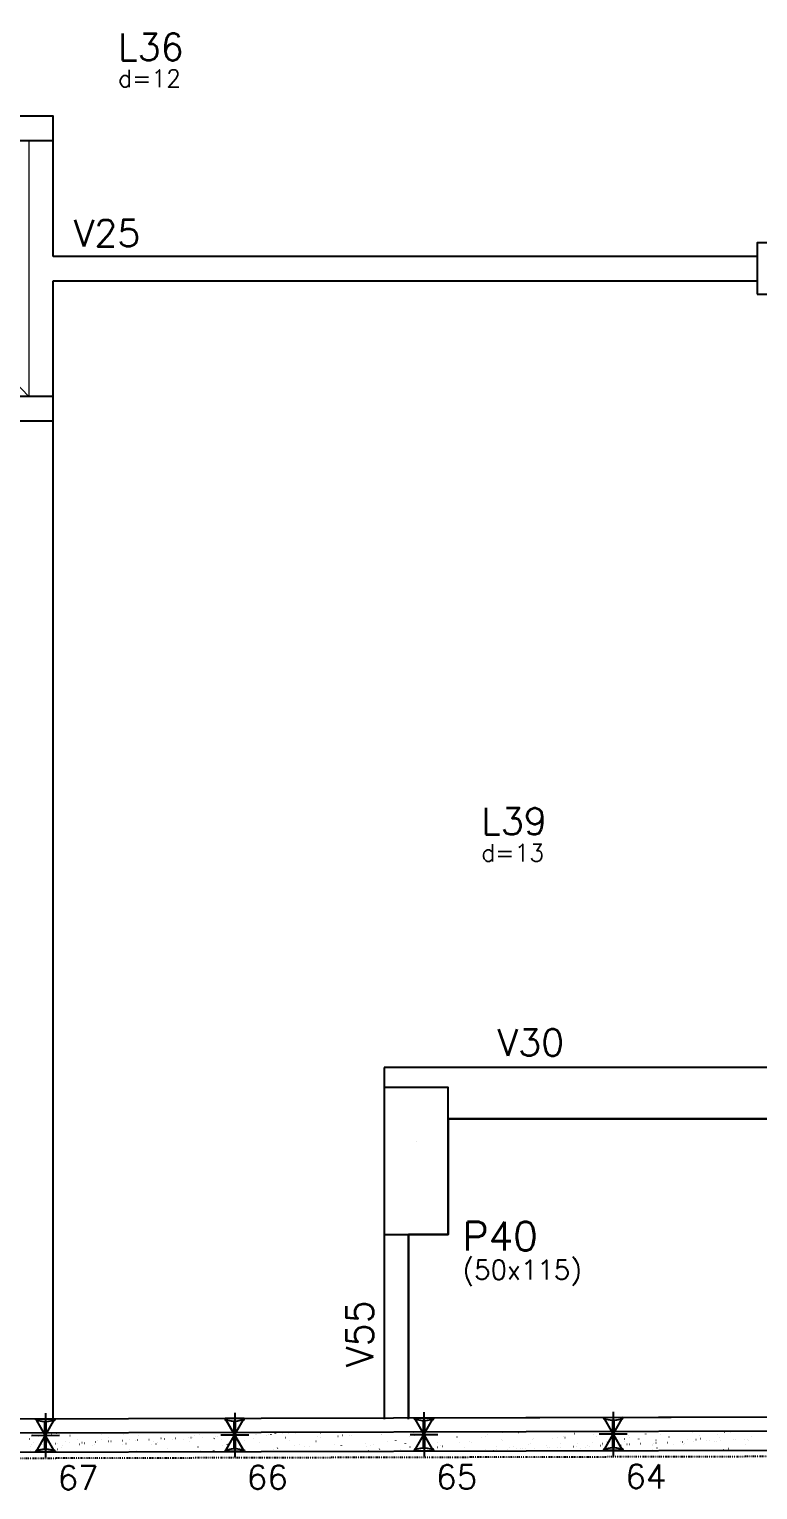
# Model space of a CAD drawing. Extents: x -40810 to 33675, y -2018 to 21213.
# Drawn here: x 21654 to 22224, y -388 to 754 of the extents above; entities that cross this region are included whole.
import ezdxf

# ---------------------------------------------------------------- set-up
doc = ezdxf.new("R2010")
doc.units = 0
doc.linetypes.add('DASHED', pattern=[0.75, 0.5, -0.25])
doc.linetypes.add('ESTILO_TQS_0003', pattern=[1.5, 0.5, -0.4, 0.1, -0.5])
doc.layers.get('0').update_dxf_attribs({"color": 1, "lineweight": 9})
for name, color, linetype in [('1', 5, 'Continuous'), ('12', 3, 'Continuous'), ('13', 7, 'Continuous'), ('19', 5, 'Continuous'), ('24', 5, 'ESTILO_TQS_0003'), ('242', 3, 'Continuous'), ('3', 2, 'Continuous'), ('49', 20, 'Continuous'), ('51', 6, 'Continuous'), ('52', 21, 'Continuous'), ('8', 5, 'Continuous'), ('9', 3, 'Continuous'), ('PEDIREITO', 1, 'DASHED')]:
    doc.layers.add(name, color=color, linetype=linetype)
doc.styles.get("Standard").update_dxf_attribs({"font": 'romans.shx', "width": 0.8})

# ---------------------------------------------------------------- blocks, each defined once
blk = doc.blocks.new('_H9EFD498501-001')
for p, q in [((2643.110933, 194.169924), (2643.184156, 194.186157)), ((2645.701455, 197.390365), (2645.711245, 197.464724)), ((2649.724331, 195.74195), (2649.769988, 195.801451)), ((2660.31815, 197.984672), (2660.391373, 198.000905)), ((2663.979261, 198.79632), (2664.052483, 198.812553)), ((2669.539872, 198.382314), (2669.549661, 198.456672)), ((2674.69137, 196.653939), (2674.737027, 196.71344)), ((2699.658409, 197.565928), (2699.704066, 197.62543)), ((2704.715023, 195.445914), (2704.724812, 195.520272)), ((2716.299478, 197.504876), (2716.372701, 197.521109)), ((2719.960588, 198.316524), (2720.033811, 198.332757)), ((2724.625448, 198.477917), (2724.671105, 198.537419)), ((2728.553439, 196.437862), (2728.563229, 196.512221)), ((2745.848605, 194.510783), (2745.894262, 194.570285)), ((2748.421625, 194.176961), (2748.496553, 194.180233)), ((2752.568066, 198.768262), (2752.577855, 198.84262)), ((2757.263202, 194.562993), (2757.33813, 194.566264)), ((2767.378565, 195.004639), (2767.453493, 195.007911)), ((2769.25178, 195.086426), (2769.326709, 195.089697)), ((2770.815644, 195.422772), (2770.861301, 195.482274)), ((2772.280806, 197.02508), (2772.354028, 197.041313)), ((2775.941916, 197.836728), (2776.015138, 197.852961)), ((2778.093357, 195.472457), (2778.168286, 195.475729)), ((2787.567007, 194.493411), (2787.576796, 194.56777)), ((2788.20872, 195.914103), (2788.283649, 195.917375)), ((2790.081936, 195.99589), (2790.156864, 195.999161)), ((2795.782683, 196.334762), (2795.82834, 196.394263)), ((2798.923512, 196.381921), (2798.998441, 196.385193)), ((2809.038876, 196.823568), (2809.113804, 196.826839)), ((2810.912091, 196.905354), (2810.98702, 196.908625)), ((2811.581633, 196.82381), (2811.591423, 196.898169)), ((2818.352724, 194.122922), (2818.398381, 194.182423)), ((2819.753668, 197.291386), (2819.828597, 197.294657)), ((2820.749722, 197.246751), (2820.795379, 197.306252)), ((2828.262134, 196.545284), (2828.335356, 196.561517)), ((2829.869031, 197.733032), (2829.94396, 197.736303)), ((2831.742247, 197.814818), (2831.817175, 197.81809)), ((2831.923244, 197.356932), (2831.996466, 197.373165)), ((2835.49347, 198.373447), (2835.50326, 198.447805)), ((2840.583823, 198.20085), (2840.658752, 198.204121)), ((2843.319763, 195.034911), (2843.36542, 195.094413)), ((2845.716761, 198.15874), (2845.762418, 198.218241)), ((2850.699187, 198.642496), (2850.774115, 198.645768)), ((2852.572402, 198.724282), (2852.647331, 198.727554)), ((2859.331887, 199.365395), (2859.332812, 199.372425)), ((2861.413979, 199.110314), (2861.488907, 199.113585)), ((2868.286802, 195.9469), (2868.332459, 196.006402)), ((2870.595201, 194.879359), (2870.60499, 194.953717)), ((2870.6838, 199.070729), (2870.729457, 199.130231)), ((2884.243462, 196.065487), (2884.316684, 196.08172)), ((2887.904572, 196.877136), (2887.977794, 196.893369)), ((2893.253841, 196.858889), (2893.299498, 196.918391)), ((2894.507038, 196.428995), (2894.516827, 196.503354)), ((2918.22088, 197.770879), (2918.266537, 197.83038)), ((2918.345454, 197.420944), (2918.355243, 197.495302)), ((2940.22479, 195.585691), (2940.298012, 195.601924)), ((2943.187919, 198.682868), (2943.233576, 198.742369)), ((2943.8859, 196.39734), (2943.959122, 196.413573)), ((2953.520605, 194.484544), (2953.530395, 194.558902)), ((2957.065896, 199.319275), (2957.139118, 199.335508)), ((2968.154958, 199.594857), (2968.187846, 199.637718)), ((2977.359021, 195.476493), (2977.368811, 195.550851)), ((2996.206118, 195.105895), (2996.27934, 195.122128)), ((2999.867228, 195.917544), (2999.94045, 195.933777)), ((3001.373648, 197.806892), (3001.383437, 197.88125)), ((3013.047224, 198.839479), (3013.120446, 198.855712)), ((3025.285485, 199.356528), (3025.295275, 199.430886)), ((3036.801051, 194.179119), (3036.846708, 194.23862)), ((3052.187446, 194.626099), (3052.260668, 194.642332)), ((3055.848556, 195.437748), (3055.921778, 195.453981)), ((3060.387215, 195.86244), (3060.397005, 195.936799)), ((3061.76809, 195.091108), (3061.813747, 195.150609)), ((3069.028552, 198.359683), (3069.101774, 198.375915)), ((3084.299053, 197.412077), (3084.308842, 197.486435)), ((3086.735129, 196.003097), (3086.780786, 196.062599)), ((3108.137469, 198.404025), (3108.147258, 198.478384)), ((3108.168774, 194.146303), (3108.241996, 194.162536)), ((3111.702168, 196.915086), (3111.747825, 196.974588)), ((3111.829884, 194.957952), (3111.903106, 194.974185)), ((3125.00988, 197.879886), (3125.083102, 197.896119)), ((3136.669207, 197.827075), (3136.714864, 197.886577)), ((3143.31262, 195.467625), (3143.32241, 195.541984)), ((3161.636246, 198.739064), (3161.681904, 198.798566)), ((3167.151036, 196.459574), (3167.160826, 196.533932)), ((3167.811211, 194.478156), (3167.884434, 194.494389)), ((3180.991208, 197.40009), (3181.06443, 197.416323)), ((3182.859403, 194.771931), (3182.90506, 194.831432)), ((3186.603285, 199.651054), (3186.648943, 199.710555)), ((3191.165663, 198.789973), (3191.175452, 198.864331)), ((3207.826442, 195.68392), (3207.872099, 195.743421)), ((2643.58345, 187.738998), (2643.629107, 187.798499)), ((2643.918489, 183.847389), (2643.918489, 183.847389)), ((2644.037247, 184.749443), (2644.047036, 184.823802)), ((2644.270848, 189.62964), (2644.345776, 189.632912)), ((2645.980448, 190.862827), (2646.026106, 190.922328)), ((2653.112425, 190.015672), (2653.187353, 190.018943)), ((2654.814316, 183.873943), (2654.814316, 183.873943)), ((2654.814316, 183.873943), (2654.814316, 183.873943)), ((2655.776205, 183.876288), (2655.776205, 183.876288)), ((2656.788559, 191.565878), (2656.798349, 191.640237)), ((2663.227788, 190.457318), (2663.302716, 190.460589)), ((2664.903803, 183.898533), (2664.903803, 183.898533)), ((2664.903803, 183.898533), (2664.903803, 183.898533)), ((2665.043938, 186.141796), (2665.11716, 186.158029)), ((2665.101003, 190.539104), (2665.175932, 190.542376)), ((2667.633922, 183.905186), (2667.633922, 183.905186)), ((2667.633922, 183.905186), (2667.633922, 183.905186)), ((2667.633922, 183.905186), (2667.633922, 183.905186)), ((2668.051873, 187.079842), (2668.061663, 187.154201)), ((2668.550489, 188.650987), (2668.596146, 188.710489)), ((2670.947487, 191.774816), (2670.993145, 191.834317)), ((2673.94258, 190.925136), (2674.017509, 190.928407)), ((2679.491638, 183.934085), (2679.491638, 183.934085)), ((2679.491638, 183.934085), (2679.491638, 183.934085)), ((2679.491638, 183.934085), (2679.491638, 183.934085)), ((2680.803186, 193.896278), (2680.812975, 193.970636)), ((2682.251155, 189.956544), (2682.324377, 189.972777)), ((2684.057943, 191.366782), (2684.132872, 191.370054)), ((2685.912265, 190.768193), (2685.985487, 190.784426)), ((2685.931159, 191.448569), (2686.006087, 191.45184)), ((2689.216515, 183.957786), (2689.216515, 183.957786)), ((2689.216515, 183.957786), (2689.216515, 183.957786)), ((2691.349355, 183.962984), (2691.349355, 183.962984)), ((2691.349355, 183.962984), (2691.349355, 183.962984)), ((2691.96371, 188.629479), (2691.9735, 188.703837)), ((2693.517528, 189.562976), (2693.563185, 189.622478)), ((2694.772735, 191.8346), (2694.847664, 191.837872)), ((2695.914527, 192.686805), (2695.960184, 192.746306)), ((2699.092261, 193.690128), (2699.165483, 193.70636)), ((2703.207071, 183.991883), (2703.207071, 183.991883)), ((2703.207071, 183.991883), (2703.207071, 183.991883)), ((2704.888099, 192.276246), (2704.963027, 192.279518)), ((2706.761314, 192.358033), (2706.836243, 192.361304)), ((2713.529226, 184.017039), (2713.529226, 184.017039)), ((2713.529226, 184.017039), (2713.529226, 184.017039)), ((2713.606172, 184.017226), (2713.606172, 184.017226)), ((2713.606172, 184.017226), (2713.606172, 184.017226)), ((2715.064787, 184.020781), (2715.064787, 184.020781)), ((2715.602891, 192.744064), (2715.677819, 192.747336)), ((2715.802127, 189.621427), (2715.811916, 189.695786)), ((2718.484567, 190.474965), (2718.530225, 190.534467)), ((2720.881566, 193.598794), (2720.927223, 193.658296)), ((2721.025266, 185.662), (2721.098488, 185.678233)), ((2725.718254, 193.185711), (2725.793183, 193.188982)), ((2726.922504, 184.04968), (2726.922504, 184.04968)), ((2726.922504, 184.04968), (2726.922504, 184.04968)), ((2726.922504, 184.04968), (2726.922504, 184.04968)), ((2727.065441, 185.135391), (2727.07523, 185.209749)), ((2727.591469, 193.267497), (2727.666398, 193.270769)), ((2736.433046, 193.653529), (2736.507975, 193.6568)), ((2737.841938, 184.076292), (2737.841938, 184.076292)), ((2737.841938, 184.076292), (2737.841938, 184.076292)), ((2738.232483, 189.476748), (2738.305705, 189.492981)), ((2738.78022, 184.078579), (2738.78022, 184.078579)), ((2738.78022, 184.078579), (2738.78022, 184.078579)), ((2738.78022, 184.078579), (2738.78022, 184.078579)), ((2739.816753, 191.951826), (2739.826543, 192.026185)), ((2741.893593, 190.288397), (2741.966815, 190.30463)), ((2743.451606, 191.386954), (2743.497264, 191.446456)), ((2746.548409, 194.095175), (2746.623338, 194.098446)), ((2750.637937, 184.107477), (2750.637937, 184.107477)), ((2750.637937, 184.107477), (2750.637937, 184.107477)), ((2750.977278, 186.685027), (2750.987067, 186.759386)), ((2755.073589, 193.210331), (2755.146811, 193.226564)), ((2762.154649, 184.135545), (2762.154649, 184.135545)), ((2762.163622, 184.147238), (2762.209279, 184.20674)), ((2762.495653, 184.136376), (2762.495653, 184.136376)), ((2762.495653, 184.136376), (2762.495653, 184.136376)), ((2763.72859, 193.501463), (2763.73838, 193.575821)), ((2768.418645, 192.298944), (2768.464303, 192.358445)), ((2772.398028, 184.160509), (2772.398028, 184.160509)), ((2772.398028, 184.160509), (2772.398028, 184.160509)), ((2774.35337, 184.165275), (2774.35337, 184.165275)), ((2774.815694, 187.676976), (2774.825483, 187.751334)), ((2777.006594, 185.182204), (2777.079816, 185.198437)), ((2786.211086, 184.194173), (2786.211086, 184.194173)), ((2786.467361, 184.194798), (2786.467361, 184.194798)), ((2787.130661, 185.059227), (2787.176318, 185.118729)), ((2793.385685, 193.210933), (2793.431342, 193.270434)), ((2794.213811, 188.996952), (2794.287033, 189.013185)), ((2797.874921, 189.808601), (2797.948143, 189.824834)), ((2798.068803, 184.223072), (2798.068803, 184.223072)), ((2798.068803, 184.223072), (2798.068803, 184.223072)), ((2798.068803, 184.223072), (2798.068803, 184.223072)), ((2798.830321, 190.007375), (2798.84011, 190.081733)), ((2809.926519, 184.251971), (2809.926519, 184.251971)), ((2809.926519, 184.251971), (2809.926519, 184.251971)), ((2809.990845, 184.740576), (2810.000635, 184.814934)), ((2810.780073, 184.254051), (2810.780073, 184.254051)), ((2811.054917, 192.730535), (2811.128139, 192.746768)), ((2812.0977, 185.971216), (2812.143357, 186.030718)), ((2821.784236, 184.28087), (2821.784236, 184.28087)), ((2821.784236, 184.28087), (2821.784236, 184.28087)), ((2822.742158, 191.557011), (2822.751947, 191.63137)), ((2831.189884, 184.303792), (2831.189884, 184.303792)), ((2831.189884, 184.303792), (2831.189884, 184.303792)), ((2832.987922, 184.702408), (2833.061144, 184.718641)), ((2833.641952, 184.309768), (2833.641952, 184.309768)), ((2833.829261, 185.732525), (2833.839051, 185.806883)), ((2835.092784, 184.313304), (2835.092784, 184.313304)), ((2837.064739, 186.883206), (2837.110396, 186.942707)), ((2845.499668, 184.338667), (2845.499668, 184.338667)), ((2846.580574, 192.54896), (2846.590363, 192.623318)), ((2850.195139, 188.517156), (2850.268361, 188.533389)), ((2853.856249, 189.328804), (2853.929471, 189.345037)), ((2857.357385, 184.367566), (2857.357385, 184.367566)), ((2857.357385, 184.367566), (2857.357385, 184.367566)), ((2857.357385, 184.367566), (2857.357385, 184.367566)), ((2857.843888, 188.062924), (2857.853677, 188.137282)), ((2859.405496, 184.372557), (2859.405496, 184.372557)), ((2862.031778, 187.795195), (2862.077435, 187.854696)), ((2867.036245, 192.250739), (2867.109467, 192.266972)), ((2869.215101, 184.396464), (2869.215101, 184.396464)), ((2869.215101, 184.396464), (2869.215101, 184.396464)), ((2869.215101, 184.396464), (2869.215101, 184.396464)), ((2881.072818, 184.425363), (2881.072818, 184.425363)), ((2881.072818, 184.425363), (2881.072818, 184.425363)), ((2881.755725, 189.61256), (2881.765515, 189.686918)), ((2883.718208, 184.43181), (2883.718208, 184.43181)), ((2886.998817, 188.707184), (2887.044474, 188.766685)), ((2889.98174, 184.447075), (2889.98174, 184.447075)), ((2889.98174, 184.447075), (2889.98174, 184.447075)), ((2889.98174, 184.447075), (2889.98174, 184.447075)), ((2892.930534, 184.454262), (2892.930534, 184.454262)), ((2892.930534, 184.454262), (2892.930534, 184.454262)), ((2904.788251, 184.483161), (2904.788251, 184.483161)), ((2905.594141, 190.604509), (2905.603931, 190.678867)), ((2906.176467, 188.03736), (2906.249689, 188.053593)), ((2908.030919, 184.491063), (2908.030919, 184.491063)), ((2908.030919, 184.491063), (2908.030919, 184.491063)), ((2908.030919, 184.491063), (2908.030919, 184.491063)), ((2908.221973, 184.74005), (2908.26763, 184.799551)), ((2909.837577, 188.849008), (2909.910799, 188.865241)), ((2911.965856, 189.619173), (2912.011513, 189.678674)), ((2916.645967, 184.512059), (2916.645967, 184.512059)), ((2916.645967, 184.512059), (2916.645967, 184.512059)), ((2916.645967, 184.512059), (2916.645967, 184.512059)), ((2916.857455, 186.118472), (2916.867245, 186.192831)), ((2923.017573, 191.770943), (2923.090795, 191.787176)), ((2928.503684, 184.540958), (2928.503684, 184.540958)), ((2928.503684, 184.540958), (2928.503684, 184.540958)), ((2928.503684, 184.540958), (2928.503684, 184.540958)), ((2929.608768, 192.934908), (2929.618557, 193.009266)), ((2932.343631, 184.550316), (2932.343631, 184.550316)), ((2932.343631, 184.550316), (2932.343631, 184.550316)), ((2932.343631, 184.550316), (2932.343631, 184.550316)), ((2933.189012, 185.652039), (2933.234669, 185.711541)), ((2936.932895, 190.531162), (2936.978552, 190.590664)), ((2940.3614, 184.569857), (2940.3614, 184.569857)), ((2940.3614, 184.569857), (2940.3614, 184.569857)), ((2940.769293, 187.668109), (2940.779082, 187.742467)), ((2948.773596, 184.590358), (2948.773596, 184.590358)), ((2948.773596, 184.590358), (2948.773596, 184.590358)), ((2948.773596, 184.590358), (2948.773596, 184.590358)), ((2952.219116, 184.598755), (2952.219116, 184.598755)), ((2952.219116, 184.598755), (2952.219116, 184.598755)), ((2956.656342, 184.60957), (2956.656342, 184.60957)), ((2956.656342, 184.60957), (2956.656342, 184.60957)), ((2956.656342, 184.60957), (2956.656342, 184.60957)), ((2958.156051, 186.564028), (2958.201708, 186.62353)), ((2961.899934, 191.443151), (2961.945591, 191.502653)), ((2962.157794, 187.557564), (2962.231017, 187.573797)), ((2964.076833, 184.627654), (2964.076833, 184.627654)), ((2964.607709, 188.660057), (2964.617498, 188.734416)), ((2965.818905, 188.369212), (2965.892127, 188.385445)), ((2975.934549, 184.656553), (2975.934549, 184.656553)), ((2978.998901, 191.291147), (2979.072123, 191.30738)), ((2980.969054, 184.668823), (2980.969054, 184.668823)), ((2980.969054, 184.668823), (2980.969054, 184.668823)), ((2980.969054, 184.668823), (2980.969054, 184.668823)), ((2983.12309, 187.476017), (2983.168747, 187.535519)), ((2986.866973, 192.35514), (2986.91263, 192.414642)), ((2987.792266, 184.685452), (2987.792266, 184.685452)), ((2987.792266, 184.685452), (2987.792266, 184.685452)), ((2987.792266, 184.685452), (2987.792266, 184.685452)), ((2988.622335, 190.990456), (2988.632125, 191.064815)), ((2991.709348, 184.694998), (2991.709348, 184.694998)), ((2991.709348, 184.694998), (2991.709348, 184.694998)), ((2995.93725, 184.879592), (2996.012179, 184.882864)), ((2999.649982, 184.71435), (2999.649982, 184.71435)), ((2999.649982, 184.71435), (2999.649982, 184.71435)), ((2999.78286, 185.723657), (2999.792649, 185.798016)), ((3005.281766, 184.728076), (3005.281766, 184.728076)), ((3005.281766, 184.728076), (3005.281766, 184.728076)), ((3005.693131, 185.264178), (3005.738788, 185.323679)), ((3006.052614, 185.321238), (3006.127542, 185.32451)), ((3007.565452, 184.733641), (3007.565452, 184.733641)), ((3007.565452, 184.733641), (3007.565452, 184.733641)), ((3007.565452, 184.733641), (3007.565452, 184.733641)), ((3007.925829, 185.403025), (3008.000758, 185.406296)), ((3008.090129, 188.388007), (3008.135787, 188.447508)), ((3011.507699, 184.743249), (3011.507699, 184.743249)), ((3011.507699, 184.743249), (3011.507699, 184.743249)), ((3011.834012, 193.26713), (3011.879669, 193.326631)), ((3012.534173, 192.540093), (3012.543962, 192.614451)), ((3016.767406, 185.789056), (3016.842334, 185.792328)), ((3018.139122, 187.077768), (3018.212345, 187.094001)), ((3021.800232, 187.889416), (3021.873455, 187.905649)), ((3023.365415, 184.772148), (3023.365415, 184.772148)), ((3023.621276, 186.715606), (3023.631066, 186.789964)), ((3026.882769, 186.230703), (3026.957698, 186.233974)), ((3028.755985, 186.312489), (3028.830913, 186.315761)), ((3029.594477, 184.787329), (3029.594477, 184.787329)), ((3029.594477, 184.787329), (3029.594477, 184.787329)), ((3030.66017, 186.176167), (3030.705827, 186.235668)), ((3033.057168, 189.299996), (3033.102826, 189.359497)), ((3034.980228, 190.811351), (3035.053451, 190.827584)), ((3035.223132, 184.801046), (3035.223132, 184.801046)), ((3036.372589, 193.532041), (3036.382378, 193.6064)), ((3037.597561, 186.698521), (3037.67249, 186.701792)), ((3047.080848, 184.829945), (3047.080848, 184.829945)), ((3047.080848, 184.829945), (3047.080848, 184.829945)), ((3047.080848, 184.829945), (3047.080848, 184.829945)), ((3047.635903, 189.046005), (3047.645692, 189.120363)), ((3047.712925, 187.140167), (3047.787853, 187.143438)), ((3049.58614, 187.221953), (3049.661069, 187.225225)), ((3053.907189, 184.846582), (3053.907189, 184.846582)), ((3053.907189, 184.846582), (3053.907189, 184.846582)), ((3055.627209, 187.088156), (3055.672866, 187.147658)), ((3058.024207, 190.211985), (3058.069865, 190.271486)), ((3058.427717, 187.607985), (3058.502645, 187.611256)), ((3058.938564, 184.858844), (3058.938564, 184.858844)), ((3058.938564, 184.858844), (3058.938564, 184.858844)), ((3058.938564, 184.858844), (3058.938564, 184.858844)), ((3066.357308, 184.876924), (3066.357308, 184.876924)), ((3066.357308, 184.876924), (3066.357308, 184.876924)), ((3066.357308, 184.876924), (3066.357308, 184.876924)), ((3068.54308, 188.049631), (3068.618009, 188.052903)), ((3070.416295, 188.131418), (3070.491224, 188.134689)), ((3070.796281, 184.887743), (3070.796281, 184.887743)), ((3070.796281, 184.887743), (3070.796281, 184.887743)), ((3071.54774, 190.595641), (3071.55753, 190.67)), ((3074.12045, 186.597972), (3074.193672, 186.614205)), ((3077.78156, 187.40962), (3077.854782, 187.425853)), ((3078.219901, 184.905835), (3078.219901, 184.905835)), ((3078.219901, 184.905835), (3078.219901, 184.905835)), ((3079.257872, 188.517449), (3079.332801, 188.520721)), ((3080.594248, 188.000145), (3080.639905, 188.059647)), ((3082.653997, 184.916641), (3082.653997, 184.916641)), ((3082.653997, 184.916641), (3082.653997, 184.916641)), ((3082.991247, 191.123974), (3083.036904, 191.183475)), ((3089.373235, 188.959095), (3089.448164, 188.962367)), ((3090.961556, 190.331555), (3091.034779, 190.347788)), ((3091.246451, 189.040882), (3091.321379, 189.044153)), ((3094.511714, 184.94554), (3094.511714, 184.94554)), ((3095.386156, 191.58759), (3095.395946, 191.661948)), ((3100.088028, 189.426913), (3100.162956, 189.430185)), ((3102.532612, 184.965088), (3102.532612, 184.965088)), ((3102.532612, 184.965088), (3102.532612, 184.965088)), ((3105.561287, 188.912134), (3105.606945, 188.971636)), ((3106.36943, 184.974439), (3106.36943, 184.974439)), ((3106.36943, 184.974439), (3106.36943, 184.974439)), ((3106.36943, 184.974439), (3106.36943, 184.974439)), ((3106.64947, 187.101554), (3106.65926, 187.175912)), ((3107.958286, 192.035963), (3108.003943, 192.095465)), ((3110.203391, 189.86856), (3110.278319, 189.871831)), ((3112.076606, 189.950346), (3112.151535, 189.953617)), ((3118.227147, 185.003337), (3118.227147, 185.003337)), ((3118.227147, 185.003337), (3118.227147, 185.003337)), ((3118.227147, 185.003337), (3118.227147, 185.003337)), ((3119.400783, 193.917989), (3119.410572, 193.992347)), ((3120.918183, 190.336378), (3120.993112, 190.339649)), ((3125.149163, 185.020207), (3125.149163, 185.020207)), ((3125.149163, 185.020207), (3125.149163, 185.020207)), ((3125.149163, 185.020207), (3125.149163, 185.020207)), ((3126.845324, 185.024341), (3126.845324, 185.024341)), ((3126.845324, 185.024341), (3126.845324, 185.024341)), ((3130.084863, 185.032236), (3130.084863, 185.032236)), ((3130.084863, 185.032236), (3130.084863, 185.032236)), ((3130.101778, 186.118175), (3130.175, 186.134408)), ((3130.528326, 189.824123), (3130.573984, 189.883625)), ((3130.561307, 188.65119), (3130.571097, 188.725548)), ((3131.033546, 190.778024), (3131.108475, 190.781295)), ((3132.906762, 190.85981), (3132.98169, 190.863082)), ((3132.925325, 192.947952), (3132.970982, 193.007454)), ((3133.762888, 186.929824), (3133.83611, 186.946057)), ((3141.748338, 191.245842), (3141.823267, 191.249113)), ((3141.94258, 185.061135), (3141.94258, 185.061135)), ((3141.94258, 185.061135), (3141.94258, 185.061135)), ((3146.942884, 189.851759), (3147.016106, 189.867992)), ((3151.158035, 185.083594), (3151.158035, 185.083594)), ((3151.158035, 185.083594), (3151.158035, 185.083594)), ((3151.863702, 191.687488), (3151.93863, 191.69076)), ((3153.736917, 191.769274), (3153.811846, 191.772546)), ((3153.800296, 185.090034), (3153.800296, 185.090034)), ((3154.399724, 189.643139), (3154.409513, 189.717497)), ((3155.495365, 190.736113), (3155.541023, 190.795614)), ((3157.892364, 193.859941), (3157.938021, 193.919443)), ((3162.578494, 192.155306), (3162.653422, 192.158577)), ((3164.150101, 193.666507), (3164.223324, 193.68274)), ((3165.658012, 185.118932), (3165.658012, 185.118932)), ((3165.658012, 185.118932), (3165.658012, 185.118932)), ((3165.658012, 185.118932), (3165.658012, 185.118932)), ((3165.663038, 185.157103), (3165.672827, 185.231461)), ((3172.693857, 192.596952), (3172.768786, 192.600224)), ((3174.567072, 192.678739), (3174.642001, 192.68201)), ((3175.470747, 185.142847), (3175.470747, 185.142847)), ((3175.470747, 185.142847), (3175.470747, 185.142847)), ((3177.515729, 185.147831), (3177.515729, 185.147831)), ((3177.515729, 185.147831), (3177.515729, 185.147831)), ((3177.515729, 185.147831), (3177.515729, 185.147831)), ((3178.41435, 191.973538), (3178.42414, 192.047896)), ((3180.462405, 191.648102), (3180.508062, 191.707603)), ((3183.408649, 193.06477), (3183.483578, 193.068042)), ((3183.941019, 185.16349), (3183.941019, 185.16349)), ((3183.941019, 185.16349), (3183.941019, 185.16349)), ((3183.941019, 185.16349), (3183.941019, 185.16349)), ((3186.083106, 185.638379), (3186.156328, 185.654612)), ((3189.373445, 185.17673), (3189.373445, 185.17673)), ((3189.373445, 185.17673), (3189.373445, 185.17673)), ((3189.574875, 186.706739), (3189.584664, 186.781097)), ((3189.744216, 186.450028), (3189.817438, 186.466261)), ((3193.524012, 193.506417), (3193.598941, 193.509688)), ((3195.397228, 193.588203), (3195.472156, 193.591474)), ((3199.783459, 185.2021), (3199.783459, 185.2021)), ((3199.783459, 185.2021), (3199.783459, 185.2021)), ((3201.231162, 185.205628), (3201.231162, 185.205628)), ((3201.231162, 185.205628), (3201.231162, 185.205628)), ((3202.326187, 193.523174), (3202.335977, 193.597532)), ((3202.924212, 189.371963), (3202.997434, 189.388196)), ((3204.238805, 193.974234), (3204.313733, 193.977506)), ((3205.429444, 192.560091), (3205.475101, 192.619592))]:
    blk.add_line(p, q)

msp = doc.modelspace()

# ---------------------------------------------------------------- linework, layer by layer
at = {"linetype": 'Continuous', "ltscale": 30}
for points in [[(22354.32, 858.412), (21104.82, 858.412), (21104.82, 792.912), (21104.82, 661.912), (21442.82, 661.912), (21442.82, 666.912), (21442.82, 685.912), (21672.82, 685.912), (21672.82, 666.912), (21672.82, 576.412), (22223.32, 576.412), (22223.32, 586.912), (22354.32, 586.912)], [(21672.82, 447.912), (21672.82, 466.912), (21672.82, 557.412), (22223.32, 557.412), (22223.32, 576.412), (21672.82, 576.412), (21672.82, 666.912), (21653.82, 666.912), (21653.82, 566.912), (21653.82, 466.912), (21557.82, 566.912), (21461.82, 466.912), (21461.82, 481.412), (21461.82, 490.912), (21442.82, 490.912), (21108.82, 490.912), (21108.82, 257.912), (21108.82, -73.088), (21205.32, -73.088), (21228.32, -73.088), (21228.32, -302.088), (21228.32, -333.281), (21672.82, -332.198)], [(21672.82, 447.912), (21672.82, 466.912), (21672.82, 557.412), (22223.32, 557.412), (22223.32, 576.412), (21672.82, 576.412), (21672.82, 666.912), (21653.82, 666.912), (21653.82, 566.912), (21653.82, 466.912), (21557.82, 566.912), (21461.82, 466.912), (21461.82, 481.412), (21461.82, 490.912), (21442.82, 490.912), (21108.82, 490.912), (21108.82, 257.912), (21108.82, -73.088), (21205.32, -73.088), (21228.32, -73.088), (21228.32, -302.088), (21228.32, -333.281), (21672.82, -332.198)], [(21672.82, 447.912), (21672.82, 466.912), (21672.82, 557.412), (22223.32, 557.412), (22223.32, 576.412), (21672.82, 576.412), (21672.82, 666.912), (21653.82, 666.912), (21653.82, 566.912), (21653.82, 466.912), (21557.82, 566.912), (21461.82, 466.912), (21461.82, 481.412), (21461.82, 490.912), (21442.82, 490.912), (21108.82, 490.912), (21108.82, 257.912), (21108.82, -73.088), (21205.32, -73.088), (21228.32, -73.088), (21228.32, -302.088), (21228.32, -333.281), (21672.82, -332.198)], [(21672.82, 447.912), (21672.82, 466.912), (21672.82, 557.412), (22223.32, 557.412), (22223.32, 576.412), (21672.82, 576.412), (21672.82, 666.912), (21653.82, 666.912), (21653.82, 566.912), (21653.82, 466.912), (21557.82, 566.912), (21461.82, 466.912), (21461.82, 481.412), (21461.82, 490.912), (21442.82, 490.912), (21108.82, 490.912), (21108.82, 257.912), (21108.82, -73.088), (21205.32, -73.088), (21228.32, -73.088), (21228.32, -302.088), (21228.32, -333.281), (21672.82, -332.198)], [(22354.32, 546.912), (22223.32, 546.912), (22223.32, 557.412), (21672.82, 557.412), (21672.82, 466.912), (21672.82, 447.912), (21672.82, -332.198), (21931.77, -331.567), (21931.77, -172.711), (21931.77, -73.211), (21931.77, -57.711), (22354.32, -57.711)]]:
    msp.add_lwpolyline(points, close=True, dxfattribs=at)
at = {"layer": '1'}
msp.add_line((21931.77, -57.711), (21931.77, -73.084), dxfattribs=at)
for points in [[(21672.82, 576.412), (21672.82, 666.912)], [(22223.32, 576.412), (21672.82, 576.412)], [(21672.82, 557.412), (22223.32, 557.412)], [(21672.82, 466.912), (21672.82, 557.412)], [(21672.82, -332.198), (21672.82, 447.912)], [(22354.32, -57.711), (21931.77, -57.711)], [(21981.77, -97.711), (22363.82, -97.711)], [(21931.77, -172.711), (21931.77, -332.567)], [(21950.77, -332.52), (21950.77, -188.211)]]:
    msp.add_lwpolyline(points, dxfattribs=at)
at = {"layer": '24'}
msp.add_line((23008.322, -359.997), (19444.882, -368.621), dxfattribs=at)
at = {"layer": '242'}
msp.add_line((21956.77, -115.211), (21956.77, -115.211), dxfattribs=at)
at = {"layer": '3'}
for points in [[(21442.82, 666.912), (21672.82, 666.912), (21672.82, 685.912), (21442.82, 685.912), (21442.82, 666.912)], [(22223.32, 546.912), (22373.32, 546.912), (22373.32, 586.912), (22223.32, 586.912), (22223.32, 546.912)], [(21442.82, 447.912), (21672.82, 447.912), (21672.82, 466.912), (21442.82, 466.912), (21442.82, 447.912)], [(21931.77, -188.211), (21981.77, -188.211), (21981.77, -73.211), (21931.77, -73.211), (21931.77, -188.211)]]:
    msp.add_lwpolyline(points, dxfattribs=at)
at = {"layer": '49', "linetype": 'Continuous'}
for p, q in [((20232.744, -335.707), (22978.183, -329.017)), ((20232.771, -346.707), (22988.232, -339.992)), ((20232.808, -361.707), (23003.3, -354.955))]:
    msp.add_line(p, q, dxfattribs=at)
at = {"layer": '51'}
for p, q in [((21666.798, -327.895), (21666.882, -362.593)), ((21814.796, -327.537), (21814.88, -362.234)), ((21962.795, -327.179), (21962.879, -361.876)), ((22110.794, -326.821), (22110.878, -361.518)), ((21659.308, -332.262), (21674.308, -332.226)), ((21659.31, -333.016), (21659.308, -332.262)), ((21665.938, -334.673), (21659.795, -333.624)), ((21673.511, -356.8), (21660.168, -333.687)), ((21660.224, -356.832), (21673.455, -333.655)), ((21666.471, -355.21), (21666.422, -335.281)), ((21667.209, -335.279), (21667.258, -355.207)), ((21673.829, -333.59), (21667.691, -334.669)), ((21674.308, -332.226), (21674.31, -332.98)), ((21807.306, -331.904), (21822.306, -331.867)), ((21807.308, -332.658), (21807.306, -331.904)), ((21813.936, -334.315), (21807.792, -333.265)), ((21821.509, -356.442), (21808.166, -333.329)), ((21808.222, -356.474), (21821.453, -333.297)), ((21814.468, -354.852), (21814.42, -334.923)), ((21815.207, -334.921), (21815.255, -354.849)), ((21821.827, -333.231), (21815.689, -334.311)), ((21822.306, -331.867), (21822.308, -332.622)), ((21955.305, -331.546), (21970.305, -331.509)), ((21955.307, -332.3), (21955.305, -331.546)), ((21961.935, -333.957), (21955.792, -332.907)), ((21969.508, -356.084), (21956.165, -332.971)), ((21956.221, -356.116), (21969.452, -332.939)), ((21962.467, -354.494), (21962.419, -334.564)), ((21963.206, -334.562), (21963.254, -354.491)), ((21969.826, -332.873), (21963.688, -333.953)), ((21970.305, -331.509), (21970.307, -332.263)), ((22103.304, -331.187), (22118.304, -331.151)), ((22103.306, -331.942), (22103.304, -331.187)), ((22109.934, -333.599), (22103.791, -332.549)), ((22117.507, -355.726), (22104.164, -332.613)), ((22104.22, -355.758), (22117.451, -332.581)), ((22110.467, -354.135), (22110.418, -334.206)), ((22111.205, -334.204), (22111.254, -354.132)), ((22117.825, -332.515), (22111.687, -333.594)), ((22118.304, -331.151), (22118.306, -331.905)), ((21655.931, -345.27), (21677.749, -345.217)), ((21803.929, -344.912), (21825.747, -344.859)), ((21951.928, -344.554), (21973.746, -344.501)), ((22099.927, -344.196), (22121.745, -344.143)), ((21659.371, -358.262), (21659.37, -357.508)), ((21674.371, -358.226), (21659.371, -358.262)), ((21659.851, -356.898), (21665.989, -355.819)), ((21667.742, -355.814), (21673.885, -356.864)), ((21674.37, -357.471), (21674.371, -358.226)), ((21807.369, -357.904), (21807.367, -357.15)), ((21822.369, -357.867), (21807.369, -357.904)), ((21807.849, -356.54), (21813.987, -355.46)), ((21815.74, -355.456), (21821.883, -356.506)), ((21822.367, -357.113), (21822.369, -357.867)), ((21955.368, -357.546), (21955.366, -356.791)), ((21970.368, -357.509), (21955.368, -357.546)), ((21955.848, -356.182), (21961.986, -355.102)), ((21963.739, -355.098), (21969.882, -356.148)), ((21970.366, -356.755), (21970.368, -357.509)), ((22103.367, -357.187), (22103.366, -356.433)), ((22118.367, -357.151), (22103.367, -357.187)), ((22103.847, -355.824), (22109.985, -354.744)), ((22111.738, -354.74), (22117.881, -355.79)), ((22118.366, -356.397), (22118.367, -357.151))]:
    msp.add_line(p, q, dxfattribs=at)
for centre, start, end in [((21659.935, -333.015), 180.138657, 256.999883), ((21665.797, -335.282), 0.138657, 76.999883), ((21667.834, -335.277), 103.277431, 180.138657), ((21673.685, -332.981), 283.277431, 0.138657), ((21807.933, -332.656), 180.138657, 256.999883), ((21813.795, -334.924), 0.138657, 76.999883), ((21815.832, -334.919), 103.277431, 180.138657), ((21821.683, -332.623), 283.277431, 0.138657), ((21955.932, -332.298), 180.138657, 256.999883), ((21961.794, -334.566), 0.138657, 76.999883), ((21963.831, -334.561), 103.277431, 180.138657), ((21969.682, -332.265), 283.277431, 0.138657), ((22103.931, -331.94), 180.138657, 256.999883), ((22109.793, -334.208), 0.138657, 76.999883), ((22111.83, -334.203), 103.277431, 180.138657), ((22117.681, -331.907), 283.277431, 0.138657), ((21659.995, -357.506), 103.277431, 180.138657), ((21665.846, -355.21), 283.277509, 0.243653), ((21667.883, -355.205), 180.138657, 256.999883), ((21673.745, -357.473), 0.138657, 76.999883), ((21807.992, -357.148), 103.277431, 180.138657), ((21813.843, -354.852), 283.277509, 0.243653), ((21815.88, -354.847), 180.138657, 256.999883), ((21821.742, -357.115), 0.138657, 76.999883), ((21955.991, -356.79), 103.277431, 180.138657), ((21961.842, -354.494), 283.277509, 0.243653), ((21963.879, -354.489), 180.138657, 256.999883), ((21969.741, -356.757), 0.138657, 76.999883), ((22103.991, -356.432), 103.277431, 180.138657), ((22109.842, -354.136), 283.277509, 0.243653), ((22111.879, -354.131), 180.138657, 256.999883), ((22117.741, -356.399), 0.138657, 76.999883)]:
    msp.add_arc(centre, 0.625, start, end, dxfattribs=at)
at = {"layer": 'PEDIREITO', "linetype": 'Continuous', "ltscale": 30}
msp.add_lwpolyline([(22363.82, -97.711), (21981.77, -97.711), (21981.77, -188.211), (21950.77, -188.211), (21950.77, -331.52), (22978.183, -329.017), (22977.681, -217.541), (22976.707, -217.545), (22976.639, -202.545), (22977.03, -97.711)], close=True, dxfattribs=at)

# ---------------------------------------------------------------- block references
at = {"layer": '19'}
msp.add_blockref('_H9EFD498501-001', (19011.32, -542.088), dxfattribs=at)

# ---------------------------------------------------------------- texts
at = {"layer": '12'}
msp.add_text('(50x115)', height=15, dxfattribs=at).set_placement((21993.02, -223.336))
at = {"layer": '13'}
for s, p in [('d=12', (21723.609, 708.762)), ('d=13', (22007.609, 103.457))]:
    msp.add_text(s, height=13.5, dxfattribs=at).set_placement(p)
at = {"layer": '52'}
for s, p in [('67', (21676.31, -387.814)), ('66', (21824.308, -387.456)), ('65', (21972.307, -387.098)), ('64', (22120.306, -386.74))]:
    msp.add_text(s, height=18.75, dxfattribs=at).set_placement(p)
at = {"layer": '8'}
for s, p in [('L36', (21723.609, 729.657)), ('V25', (21688.855, 584.084)), ('L39', (22007.609, 124.352)), ('V30', (22020.253, -48.635))]:
    msp.add_text(s, height=21, dxfattribs=at).set_placement(p)
msp.add_text('V55', height=21, rotation=90, dxfattribs=at).set_placement((21923.015, -291.836))
at = {"layer": '9'}
msp.add_text('P40', height=22.5, dxfattribs=at).set_placement((21993.02, -200.836))

doc.saveas('drawing.dxf')
